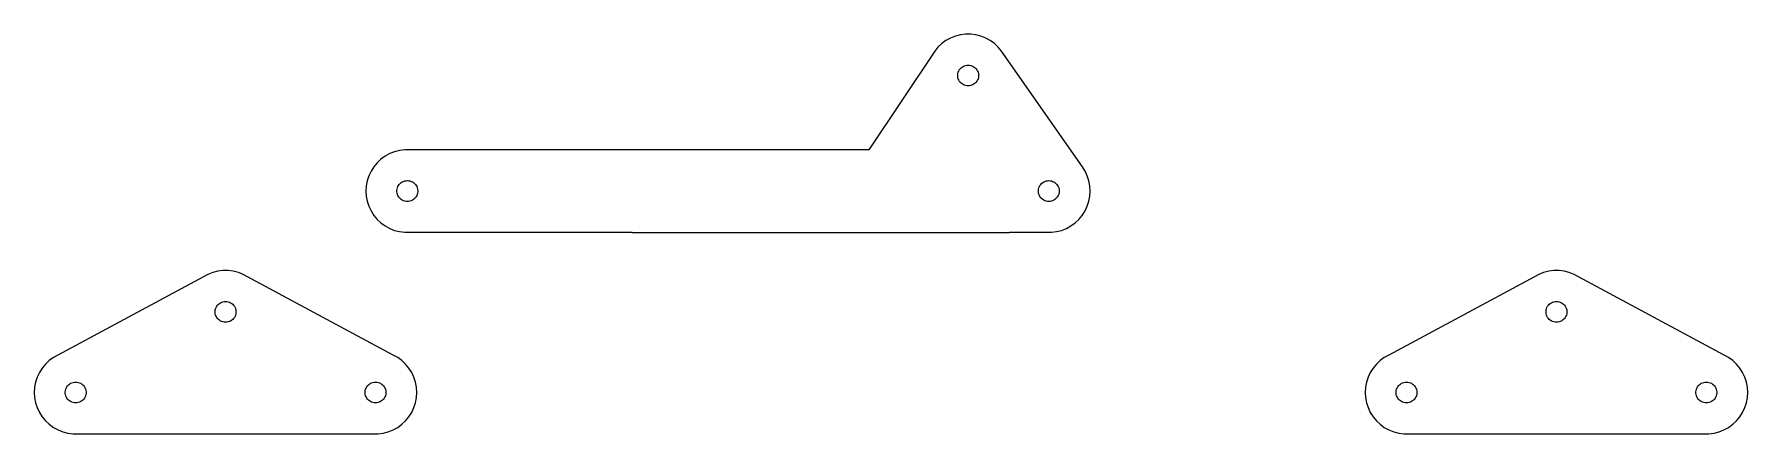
# Model space of a CAD drawing. Header units: metres. Extents: x -170 to 170, y -385 to 385.
# Drawn here: x -122.2 to 122.2, y -385.4 to -328.4 of the extents above; entities that cross this region are included whole.
import ezdxf

# ---------------------------------------------------------------- set-up
doc = ezdxf.new("R2010")
doc.units = ezdxf.units.M

msp = doc.modelspace()

# ---------------------------------------------------------------- linework, layer by layer
for p, q in [((7.23868, -329.703), (6.6985, -330.211)), ((7.8382, -329.268), (7.23868, -329.703)), ((8.48755, -328.911), (7.8382, -329.268)), ((9.17654, -328.638), (8.48755, -328.911)), ((9.89429, -328.454), (9.17654, -328.638)), ((10.6295, -328.361), (9.89429, -328.454)), ((11.3705, -328.361), (10.6295, -328.361)), ((12.1057, -328.454), (11.3705, -328.361)), ((12.8234, -328.638), (12.1057, -328.454)), ((13.5124, -328.911), (12.8234, -328.638)), ((14.1618, -329.268), (13.5124, -328.911)), ((14.7613, -329.703), (14.1618, -329.268)), ((15.3015, -330.211), (14.7613, -329.703)), ((6.22903, -330.778), (-3.15221, -344.85)), ((6.6985, -330.211), (6.22903, -330.778)), ((15.7683, -330.775), (15.3015, -330.211)), ((27.2827, -347.296), (15.7683, -330.775)), ((9.51372, -334.157), (9.53716, -333.971)), ((9.51372, -334.343), (9.51372, -334.157)), ((9.53716, -334.529), (9.51372, -334.343)), ((9.53716, -333.971), (9.58368, -333.79)), ((9.58368, -334.71), (9.53716, -334.529)), ((9.58368, -333.79), (9.65253, -333.616)), ((9.65253, -333.616), (9.7426, -333.452)), ((9.7426, -333.452), (9.85257, -333.301)), ((9.85257, -333.301), (9.98059, -333.164)), ((9.98059, -333.164), (10.1246, -333.045)), ((10.1246, -333.045), (10.2825, -332.945)), ((10.2825, -332.945), (10.4518, -332.865)), ((10.4518, -332.865), (10.6296, -332.808)), ((10.6296, -332.808), (10.8133, -332.773)), ((10.8133, -332.773), (11, -332.761)), ((11, -332.761), (11.1867, -332.773)), ((11.1867, -332.773), (11.3704, -332.808)), ((11.3704, -332.808), (11.5482, -332.865)), ((11.5482, -332.865), (11.7174, -332.945)), ((11.7174, -332.945), (11.8754, -333.045)), ((11.8754, -333.045), (12.0194, -333.164)), ((12.0194, -333.164), (12.1474, -333.301)), ((12.1474, -333.301), (12.2574, -333.452)), ((12.2574, -333.452), (12.3474, -333.616)), ((12.3474, -333.616), (12.4163, -333.79)), ((12.4163, -333.79), (12.4628, -333.971)), ((12.4628, -334.529), (12.4163, -334.71)), ((12.4628, -333.971), (12.4863, -334.157)), ((12.4863, -334.343), (12.4628, -334.529)), ((12.4863, -334.157), (12.4863, -334.343)), ((9.65253, -334.884), (9.58368, -334.71)), ((9.7426, -335.048), (9.65253, -334.884)), ((9.85257, -335.199), (9.7426, -335.048)), ((9.98059, -335.336), (9.85257, -335.199)), ((10.1247, -335.455), (9.98059, -335.336)), ((10.2826, -335.555), (10.1247, -335.455)), ((10.4518, -335.635), (10.2826, -335.555)), ((10.6296, -335.692), (10.4518, -335.635)), ((10.8133, -335.727), (10.6296, -335.692)), ((11, -335.739), (10.8133, -335.727)), ((11.1867, -335.727), (11, -335.739)), ((11.3704, -335.692), (11.1867, -335.727)), ((11.5482, -335.635), (11.3704, -335.692)), ((11.7175, -335.555), (11.5482, -335.635)), ((11.8753, -335.455), (11.7175, -335.555)), ((12.0194, -335.336), (11.8753, -335.455)), ((12.1474, -335.199), (12.0194, -335.336)), ((12.2574, -335.048), (12.1474, -335.199)), ((12.3474, -334.884), (12.2574, -335.048)), ((12.4163, -334.71), (12.3474, -334.884)), ((-73.2607, -346.711), (-73.733, -347.282)), ((-72.7205, -346.203), (-73.2607, -346.711)), ((-72.121, -345.768), (-72.7205, -346.203)), ((-71.4716, -345.411), (-72.121, -345.768)), ((-70.7826, -345.138), (-71.4716, -345.411)), ((-70.0649, -344.954), (-70.7826, -345.138)), ((-69.3297, -344.861), (-70.0649, -344.954)), ((-36.9, -344.861), (-69.3297, -344.861)), ((-3.15221, -344.85), (-36.9, -344.85)), ((-36.9, -344.85), (-36.9, -344.861)), ((-74.6746, -349.283), (-74.8135, -350.01)), ((-74.4456, -348.578), (-74.6746, -349.283)), ((-74.1301, -347.907), (-74.4456, -348.578)), ((-73.733, -347.282), (-74.1301, -347.907)), ((-69.5074, -349.365), (-69.3296, -349.308)), ((-69.3296, -349.308), (-69.1459, -349.273)), ((-69.1459, -349.273), (-68.9592, -349.261)), ((-68.9592, -349.261), (-68.7725, -349.273)), ((-68.7725, -349.273), (-68.5888, -349.308)), ((-68.5888, -349.308), (-68.411, -349.365)), ((21.9518, -349.365), (22.1296, -349.308)), ((22.1296, -349.308), (22.3133, -349.273)), ((22.3133, -349.273), (22.5, -349.261)), ((22.5, -349.261), (22.6867, -349.273)), ((22.6867, -349.273), (22.8704, -349.308)), ((22.8704, -349.308), (23.0482, -349.365)), ((27.6709, -347.907), (27.2827, -347.296)), ((27.9864, -348.578), (27.6709, -347.907)), ((28.2154, -349.283), (27.9864, -348.578)), ((28.3542, -350.01), (28.2154, -349.283)), ((-74.8135, -350.01), (-74.86, -350.75)), ((-74.86, -350.75), (-74.8135, -351.49)), ((-74.8135, -351.49), (-74.6746, -352.217)), ((-70.4455, -350.657), (-70.422, -350.471)), ((-70.4455, -350.843), (-70.4455, -350.657)), ((-70.422, -351.029), (-70.4455, -350.843)), ((-70.422, -350.471), (-70.3755, -350.29)), ((-70.3755, -351.21), (-70.422, -351.029)), ((-70.3755, -350.29), (-70.3067, -350.116)), ((-70.3067, -351.384), (-70.3755, -351.21)), ((-70.3067, -350.116), (-70.2166, -349.952)), ((-70.2166, -351.548), (-70.3067, -351.384)), ((-70.2166, -349.952), (-70.1066, -349.801)), ((-70.1066, -351.699), (-70.2166, -351.548)), ((-70.1066, -349.801), (-69.9786, -349.664)), ((-69.9786, -351.836), (-70.1066, -351.699)), ((-69.9786, -349.664), (-69.8345, -349.545)), ((-69.8345, -349.545), (-69.6767, -349.445)), ((-69.6767, -349.445), (-69.5074, -349.365)), ((-68.411, -349.365), (-68.2417, -349.445)), ((-68.2417, -349.445), (-68.0838, -349.545)), ((-68.0838, -349.545), (-67.9398, -349.664)), ((-67.9398, -349.664), (-67.8118, -349.801)), ((-67.8118, -351.699), (-67.9398, -351.836)), ((-67.8118, -349.801), (-67.7018, -349.952)), ((-67.7018, -351.548), (-67.8118, -351.699)), ((-67.7018, -349.952), (-67.6117, -350.116)), ((-67.6117, -351.384), (-67.7018, -351.548)), ((-67.6117, -350.116), (-67.5429, -350.29)), ((-67.5429, -351.21), (-67.6117, -351.384)), ((-67.5429, -350.29), (-67.4964, -350.471)), ((-67.4964, -351.029), (-67.5429, -351.21)), ((-67.4964, -350.471), (-67.4729, -350.657)), ((-67.4729, -350.843), (-67.4964, -351.029)), ((-67.4729, -350.657), (-67.4729, -350.843)), ((21.0137, -350.657), (21.0372, -350.471)), ((21.0137, -350.843), (21.0137, -350.657)), ((21.0372, -351.029), (21.0137, -350.843)), ((21.0372, -350.471), (21.0837, -350.29)), ((21.0837, -351.21), (21.0372, -351.029)), ((21.0837, -350.29), (21.1525, -350.116)), ((21.1525, -351.384), (21.0837, -351.21)), ((21.1525, -350.116), (21.2426, -349.952)), ((21.2426, -351.548), (21.1525, -351.384)), ((21.2426, -349.952), (21.3526, -349.801)), ((21.3526, -351.699), (21.2426, -351.548)), ((21.3526, -349.801), (21.4806, -349.664)), ((21.4806, -351.836), (21.3526, -351.699)), ((21.4806, -349.664), (21.6246, -349.545)), ((21.6246, -349.545), (21.7825, -349.445)), ((21.7825, -349.445), (21.9518, -349.365)), ((23.0482, -349.365), (23.2174, -349.445)), ((23.2174, -349.445), (23.3754, -349.545)), ((23.3754, -349.545), (23.5194, -349.664)), ((23.5194, -349.664), (23.6474, -349.801)), ((23.6474, -351.699), (23.5194, -351.836)), ((23.6474, -349.801), (23.7574, -349.952)), ((23.7574, -351.548), (23.6474, -351.699)), ((23.7574, -349.952), (23.8474, -350.116)), ((23.8474, -351.384), (23.7574, -351.548)), ((23.8474, -350.116), (23.9163, -350.29)), ((23.9163, -351.21), (23.8474, -351.384)), ((23.9163, -350.29), (23.9628, -350.471)), ((23.9628, -351.029), (23.9163, -351.21)), ((23.9628, -350.471), (23.9863, -350.657)), ((23.9863, -350.843), (23.9628, -351.029)), ((23.9863, -350.657), (23.9863, -350.843)), ((28.2154, -352.217), (28.3542, -351.49)), ((28.4008, -350.75), (28.3542, -350.01)), ((28.3542, -351.49), (28.4008, -350.75)), ((-74.6746, -352.217), (-74.4456, -352.922)), ((-74.4456, -352.922), (-74.1301, -353.593)), ((-74.1301, -353.593), (-73.733, -354.218)), ((-73.733, -354.218), (-73.2607, -354.789)), ((-69.8346, -351.955), (-69.9786, -351.836)), ((-69.6766, -352.055), (-69.8346, -351.955)), ((-69.5074, -352.135), (-69.6766, -352.055)), ((-69.3296, -352.192), (-69.5074, -352.135)), ((-69.1459, -352.227), (-69.3296, -352.192)), ((-68.9592, -352.239), (-69.1459, -352.227)), ((-68.7725, -352.227), (-68.9592, -352.239)), ((-68.5888, -352.192), (-68.7725, -352.227)), ((-68.411, -352.135), (-68.5888, -352.192)), ((-68.2418, -352.055), (-68.411, -352.135)), ((-68.0839, -351.955), (-68.2418, -352.055)), ((-67.9398, -351.836), (-68.0839, -351.955)), ((21.6247, -351.955), (21.4806, -351.836)), ((21.7826, -352.055), (21.6247, -351.955)), ((21.9518, -352.135), (21.7826, -352.055)), ((22.1296, -352.192), (21.9518, -352.135)), ((22.3133, -352.227), (22.1296, -352.192)), ((22.5, -352.239), (22.3133, -352.227)), ((22.6867, -352.227), (22.5, -352.239)), ((22.8704, -352.192), (22.6867, -352.227)), ((23.0482, -352.135), (22.8704, -352.192)), ((23.2175, -352.055), (23.0482, -352.135)), ((23.3753, -351.955), (23.2175, -352.055)), ((23.5194, -351.836), (23.3753, -351.955)), ((26.8015, -354.789), (27.2738, -354.218)), ((27.2738, -354.218), (27.6709, -353.593)), ((27.6709, -353.593), (27.9864, -352.922)), ((27.9864, -352.922), (28.2154, -352.217)), ((-73.2607, -354.789), (-72.7205, -355.297)), ((-72.7205, -355.297), (-72.121, -355.732)), ((-72.121, -355.732), (-71.4716, -356.089)), ((-71.4716, -356.089), (-70.7826, -356.362)), ((-70.7826, -356.362), (-70.0649, -356.546)), ((-70.0649, -356.546), (-69.3297, -356.639)), ((-69.3297, -356.639), (-36.9, -356.639)), ((-36.9, -356.639), (-36.9, -356.65)), ((-36.9, -356.65), (16.9, -356.65)), ((16.9, -356.639), (22.8705, -356.639)), ((16.9, -356.65), (16.9, -356.639)), ((22.8705, -356.639), (23.6057, -356.546)), ((23.6057, -356.546), (24.3234, -356.362)), ((24.3234, -356.362), (25.0124, -356.089)), ((25.0124, -356.089), (25.6618, -355.732)), ((25.6618, -355.732), (26.2613, -355.297)), ((26.2613, -355.297), (26.8015, -354.789)), ((-97.3857, -362.66), (-118.783, -374.172)), ((-96.6984, -362.388), (-97.3857, -362.66)), ((-95.9807, -362.204), (-96.6984, -362.388)), ((-95.2455, -362.111), (-95.9807, -362.204)), ((-94.5045, -362.111), (-95.2455, -362.111)), ((-93.7693, -362.204), (-94.5045, -362.111)), ((-93.0515, -362.388), (-93.7693, -362.204)), ((-92.3642, -362.66), (-93.0515, -362.388)), ((-70.9671, -374.172), (-92.3642, -362.66)), ((92.3642, -362.66), (70.9671, -374.172)), ((93.0515, -362.388), (92.3642, -362.66)), ((93.7693, -362.204), (93.0515, -362.388)), ((94.5045, -362.111), (93.7693, -362.204)), ((95.2455, -362.111), (94.5045, -362.111)), ((95.9807, -362.204), (95.2455, -362.111)), ((96.6984, -362.388), (95.9807, -362.204)), ((97.3857, -362.66), (96.6984, -362.388)), ((118.783, -374.172), (97.3857, -362.66)), ((-96.3613, -367.907), (-96.3378, -367.721)), ((-96.3613, -368.093), (-96.3613, -367.907)), ((-96.3378, -368.279), (-96.3613, -368.093)), ((-96.3378, -367.721), (-96.2913, -367.54)), ((-96.2913, -368.46), (-96.3378, -368.279)), ((-96.2913, -367.54), (-96.2225, -367.366)), ((-96.2225, -368.634), (-96.2913, -368.46)), ((-96.2225, -367.366), (-96.1324, -367.202)), ((-96.1324, -368.798), (-96.2225, -368.634)), ((-96.1324, -367.202), (-96.0224, -367.051)), ((-96.0224, -368.949), (-96.1324, -368.798)), ((-96.0224, -367.051), (-95.8944, -366.914)), ((-95.8944, -366.914), (-95.7504, -366.795)), ((-95.7504, -366.795), (-95.5924, -366.695)), ((-95.5924, -366.695), (-95.4231, -366.615)), ((-95.4231, -366.615), (-95.2454, -366.558)), ((-95.2454, -366.558), (-95.0617, -366.523)), ((-95.0617, -366.523), (-94.875, -366.511)), ((-94.875, -366.511), (-94.6883, -366.523)), ((-94.6883, -366.523), (-94.5046, -366.558)), ((-94.5046, -366.558), (-94.3268, -366.615)), ((-94.3268, -366.615), (-94.1576, -366.695)), ((-94.1576, -366.695), (-93.9996, -366.795)), ((-93.9996, -366.795), (-93.8556, -366.914)), ((-93.8556, -366.914), (-93.7275, -367.051)), ((-93.7275, -367.051), (-93.6176, -367.202)), ((-93.6176, -368.798), (-93.7275, -368.949)), ((-93.6176, -367.202), (-93.5276, -367.366)), ((-93.5276, -368.634), (-93.6176, -368.798)), ((-93.5276, -367.366), (-93.4587, -367.54)), ((-93.4587, -368.46), (-93.5276, -368.634)), ((-93.4587, -367.54), (-93.4122, -367.721)), ((-93.4122, -368.279), (-93.4587, -368.46)), ((-93.4122, -367.721), (-93.3887, -367.907)), ((-93.3887, -368.093), (-93.4122, -368.279)), ((-93.3887, -367.907), (-93.3887, -368.093)), ((93.3887, -367.907), (93.4122, -367.721)), ((93.3887, -368.093), (93.3887, -367.907)), ((93.4122, -368.279), (93.3887, -368.093)), ((93.4122, -367.721), (93.4587, -367.54)), ((93.4587, -368.46), (93.4122, -368.279)), ((93.4587, -367.54), (93.5276, -367.366)), ((93.5276, -368.634), (93.4587, -368.46)), ((93.5276, -367.366), (93.6176, -367.202)), ((93.6176, -368.798), (93.5276, -368.634)), ((93.6176, -367.202), (93.7275, -367.051)), ((93.7275, -368.949), (93.6176, -368.798)), ((93.7275, -367.051), (93.8556, -366.914)), ((93.8556, -366.914), (93.9996, -366.795)), ((93.9996, -366.795), (94.1576, -366.695)), ((94.1576, -366.695), (94.3268, -366.615)), ((94.3268, -366.615), (94.5046, -366.558)), ((94.5046, -366.558), (94.6883, -366.523)), ((94.6883, -366.523), (94.875, -366.511)), ((94.875, -366.511), (95.0617, -366.523)), ((95.0617, -366.523), (95.2454, -366.558)), ((95.2454, -366.558), (95.4231, -366.615)), ((95.4231, -366.615), (95.5924, -366.695)), ((95.5924, -366.695), (95.7504, -366.795)), ((95.7504, -366.795), (95.8944, -366.914)), ((95.8944, -366.914), (96.0224, -367.051)), ((96.0224, -367.051), (96.1324, -367.202)), ((96.1324, -368.798), (96.0224, -368.949)), ((96.1324, -367.202), (96.2225, -367.366)), ((96.2225, -368.634), (96.1324, -368.798)), ((96.2225, -367.366), (96.2913, -367.54)), ((96.2913, -368.46), (96.2225, -368.634)), ((96.2913, -367.54), (96.3378, -367.721)), ((96.3378, -368.279), (96.2913, -368.46)), ((96.3378, -367.721), (96.3613, -367.907)), ((96.3613, -368.093), (96.3378, -368.279)), ((96.3613, -367.907), (96.3613, -368.093)), ((-95.8944, -369.086), (-96.0224, -368.949)), ((-95.7503, -369.205), (-95.8944, -369.086)), ((-95.5924, -369.305), (-95.7503, -369.205)), ((-95.4232, -369.385), (-95.5924, -369.305)), ((-95.2454, -369.442), (-95.4232, -369.385)), ((-95.0617, -369.477), (-95.2454, -369.442)), ((-94.875, -369.489), (-95.0617, -369.477)), ((-94.6883, -369.477), (-94.875, -369.489)), ((-94.5046, -369.442), (-94.6883, -369.477)), ((-94.3268, -369.385), (-94.5046, -369.442)), ((-94.1575, -369.305), (-94.3268, -369.385)), ((-93.9997, -369.205), (-94.1575, -369.305)), ((-93.8556, -369.086), (-93.9997, -369.205)), ((-93.7275, -368.949), (-93.8556, -369.086)), ((93.8556, -369.086), (93.7275, -368.949)), ((93.9997, -369.205), (93.8556, -369.086)), ((94.1575, -369.305), (93.9997, -369.205)), ((94.3268, -369.385), (94.1575, -369.305)), ((94.5046, -369.442), (94.3268, -369.385)), ((94.6883, -369.477), (94.5046, -369.442)), ((94.875, -369.489), (94.6883, -369.477)), ((95.0617, -369.477), (94.875, -369.489)), ((95.2454, -369.442), (95.0617, -369.477)), ((95.4232, -369.385), (95.2454, -369.442)), ((95.5924, -369.305), (95.4232, -369.385)), ((95.7503, -369.205), (95.5924, -369.305)), ((95.8944, -369.086), (95.7503, -369.205)), ((96.0224, -368.949), (95.8944, -369.086)), ((-121.024, -376.032), (-121.421, -376.657)), ((-120.551, -375.461), (-121.024, -376.032)), ((-120.011, -374.953), (-120.551, -375.461)), ((-119.412, -374.518), (-120.011, -374.953)), ((-118.783, -374.172), (-119.412, -374.518)), ((-70.3382, -374.518), (-70.9671, -374.172)), ((-69.7387, -374.953), (-70.3382, -374.518)), ((-69.1985, -375.461), (-69.7387, -374.953)), ((-68.7262, -376.032), (-69.1985, -375.461)), ((-68.3291, -376.657), (-68.7262, -376.032)), ((68.7262, -376.032), (68.3291, -376.657)), ((69.1985, -375.461), (68.7262, -376.032)), ((69.7387, -374.953), (69.1985, -375.461)), ((70.3382, -374.518), (69.7387, -374.953)), ((70.9671, -374.172), (70.3382, -374.518)), ((119.412, -374.518), (118.783, -374.172)), ((120.011, -374.953), (119.412, -374.518)), ((120.551, -375.461), (120.011, -374.953)), ((121.024, -376.032), (120.551, -375.461)), ((121.421, -376.657), (121.024, -376.032)), ((-121.965, -378.033), (-122.104, -378.76)), ((-121.736, -377.328), (-121.965, -378.033)), ((-121.421, -376.657), (-121.736, -377.328)), ((-117.507, -378.702), (-117.397, -378.551)), ((-117.397, -378.551), (-117.269, -378.414)), ((-117.269, -378.414), (-117.125, -378.295)), ((-117.125, -378.295), (-116.967, -378.195)), ((-116.967, -378.195), (-116.798, -378.115)), ((-116.798, -378.115), (-116.62, -378.058)), ((-116.62, -378.058), (-116.437, -378.023)), ((-116.437, -378.023), (-116.25, -378.011)), ((-116.25, -378.011), (-116.063, -378.023)), ((-116.063, -378.023), (-115.88, -378.058)), ((-115.88, -378.058), (-115.702, -378.115)), ((-115.702, -378.115), (-115.533, -378.195)), ((-115.533, -378.195), (-115.375, -378.295)), ((-115.375, -378.295), (-115.231, -378.414)), ((-115.231, -378.414), (-115.103, -378.551)), ((-115.103, -378.551), (-114.993, -378.702)), ((-74.7574, -378.702), (-74.6474, -378.551)), ((-74.6474, -378.551), (-74.5194, -378.414)), ((-74.5194, -378.414), (-74.3754, -378.295)), ((-74.3754, -378.295), (-74.2174, -378.195)), ((-74.2174, -378.195), (-74.0481, -378.115)), ((-74.0481, -378.115), (-73.8704, -378.058)), ((-73.8704, -378.058), (-73.6867, -378.023)), ((-73.6867, -378.023), (-73.5, -378.011)), ((-73.5, -378.011), (-73.3133, -378.023)), ((-73.3133, -378.023), (-73.1296, -378.058)), ((-73.1296, -378.058), (-72.9518, -378.115)), ((-72.9518, -378.115), (-72.7826, -378.195)), ((-72.7826, -378.195), (-72.6246, -378.295)), ((-72.6246, -378.295), (-72.4806, -378.414)), ((-72.4806, -378.414), (-72.3525, -378.551)), ((-72.3525, -378.551), (-72.2426, -378.702)), ((-68.0136, -377.328), (-68.3291, -376.657)), ((-67.7846, -378.033), (-68.0136, -377.328)), ((-67.6457, -378.76), (-67.7846, -378.033)), ((67.7846, -378.033), (67.6457, -378.76)), ((68.0136, -377.328), (67.7846, -378.033)), ((68.3291, -376.657), (68.0136, -377.328)), ((72.2426, -378.702), (72.3525, -378.551)), ((72.3525, -378.551), (72.4806, -378.414)), ((72.4806, -378.414), (72.6246, -378.295)), ((72.6246, -378.295), (72.7826, -378.195)), ((72.7826, -378.195), (72.9518, -378.115)), ((72.9518, -378.115), (73.1296, -378.058)), ((73.1296, -378.058), (73.3133, -378.023)), ((73.3133, -378.023), (73.5, -378.011)), ((73.5, -378.011), (73.6867, -378.023)), ((73.6867, -378.023), (73.8704, -378.058)), ((73.8704, -378.058), (74.0481, -378.115)), ((74.0481, -378.115), (74.2174, -378.195)), ((74.2174, -378.195), (74.3754, -378.295)), ((74.3754, -378.295), (74.5194, -378.414)), ((74.5194, -378.414), (74.6474, -378.551)), ((74.6474, -378.551), (74.7574, -378.702)), ((114.993, -378.702), (115.103, -378.551)), ((115.103, -378.551), (115.231, -378.414)), ((115.231, -378.414), (115.375, -378.295)), ((115.375, -378.295), (115.533, -378.195)), ((115.533, -378.195), (115.702, -378.115)), ((115.702, -378.115), (115.88, -378.058)), ((115.88, -378.058), (116.063, -378.023)), ((116.063, -378.023), (116.25, -378.011)), ((116.25, -378.011), (116.437, -378.023)), ((116.437, -378.023), (116.62, -378.058)), ((116.62, -378.058), (116.798, -378.115)), ((116.798, -378.115), (116.967, -378.195)), ((116.967, -378.195), (117.125, -378.295)), ((117.125, -378.295), (117.269, -378.414)), ((117.269, -378.414), (117.397, -378.551)), ((117.397, -378.551), (117.507, -378.702)), ((121.736, -377.328), (121.421, -376.657)), ((121.965, -378.033), (121.736, -377.328)), ((122.104, -378.76), (121.965, -378.033)), ((-122.104, -378.76), (-122.151, -379.5)), ((-122.151, -379.5), (-122.104, -380.24)), ((-122.104, -380.24), (-121.965, -380.967)), ((-121.965, -380.967), (-121.736, -381.672)), ((-117.736, -379.407), (-117.713, -379.221)), ((-117.736, -379.593), (-117.736, -379.407)), ((-117.713, -379.779), (-117.736, -379.593)), ((-117.713, -379.221), (-117.666, -379.04)), ((-117.666, -379.96), (-117.713, -379.779)), ((-117.666, -379.04), (-117.597, -378.866)), ((-117.597, -380.134), (-117.666, -379.96)), ((-117.597, -378.866), (-117.507, -378.702)), ((-117.507, -380.298), (-117.597, -380.134)), ((-117.397, -380.449), (-117.507, -380.298)), ((-117.269, -380.586), (-117.397, -380.449)), ((-117.125, -380.705), (-117.269, -380.586)), ((-116.967, -380.805), (-117.125, -380.705)), ((-116.798, -380.885), (-116.967, -380.805)), ((-116.62, -380.942), (-116.798, -380.885)), ((-116.437, -380.977), (-116.62, -380.942)), ((-116.25, -380.989), (-116.437, -380.977)), ((-116.063, -380.977), (-116.25, -380.989)), ((-115.88, -380.942), (-116.063, -380.977)), ((-115.702, -380.885), (-115.88, -380.942)), ((-115.533, -380.805), (-115.702, -380.885)), ((-115.375, -380.705), (-115.533, -380.805)), ((-115.231, -380.586), (-115.375, -380.705)), ((-115.103, -380.449), (-115.231, -380.586)), ((-114.993, -380.298), (-115.103, -380.449)), ((-114.993, -378.702), (-114.903, -378.866)), ((-114.903, -380.134), (-114.993, -380.298)), ((-114.903, -378.866), (-114.834, -379.04)), ((-114.834, -379.96), (-114.903, -380.134)), ((-114.834, -379.04), (-114.787, -379.221)), ((-114.787, -379.779), (-114.834, -379.96)), ((-114.787, -379.221), (-114.764, -379.407)), ((-114.764, -379.593), (-114.787, -379.779)), ((-114.764, -379.407), (-114.764, -379.593)), ((-74.9863, -379.407), (-74.9628, -379.221)), ((-74.9863, -379.593), (-74.9863, -379.407)), ((-74.9628, -379.779), (-74.9863, -379.593)), ((-74.9628, -379.221), (-74.9163, -379.04)), ((-74.9163, -379.96), (-74.9628, -379.779)), ((-74.9163, -379.04), (-74.8475, -378.866)), ((-74.8475, -380.134), (-74.9163, -379.96)), ((-74.8475, -378.866), (-74.7574, -378.702)), ((-74.7574, -380.298), (-74.8475, -380.134)), ((-74.6474, -380.449), (-74.7574, -380.298)), ((-74.5194, -380.586), (-74.6474, -380.449)), ((-74.3753, -380.705), (-74.5194, -380.586)), ((-74.2174, -380.805), (-74.3753, -380.705)), ((-74.0482, -380.885), (-74.2174, -380.805)), ((-73.8704, -380.942), (-74.0482, -380.885)), ((-73.6867, -380.977), (-73.8704, -380.942)), ((-73.5, -380.989), (-73.6867, -380.977)), ((-73.3133, -380.977), (-73.5, -380.989)), ((-73.1296, -380.942), (-73.3133, -380.977)), ((-72.9518, -380.885), (-73.1296, -380.942)), ((-72.7825, -380.805), (-72.9518, -380.885)), ((-72.6247, -380.705), (-72.7825, -380.805)), ((-72.4806, -380.586), (-72.6247, -380.705)), ((-72.3525, -380.449), (-72.4806, -380.586)), ((-72.2426, -380.298), (-72.3525, -380.449)), ((-72.2426, -378.702), (-72.1526, -378.866)), ((-72.1526, -380.134), (-72.2426, -380.298)), ((-72.1526, -378.866), (-72.0837, -379.04)), ((-72.0837, -379.96), (-72.1526, -380.134)), ((-72.0837, -379.04), (-72.0372, -379.221)), ((-72.0372, -379.779), (-72.0837, -379.96)), ((-72.0372, -379.221), (-72.0137, -379.407)), ((-72.0137, -379.593), (-72.0372, -379.779)), ((-72.0137, -379.407), (-72.0137, -379.593)), ((-68.0136, -381.672), (-67.7846, -380.967)), ((-67.7846, -380.967), (-67.6457, -380.24)), ((-67.5992, -379.5), (-67.6457, -378.76)), ((-67.6457, -380.24), (-67.5992, -379.5)), ((67.6457, -378.76), (67.5992, -379.5)), ((67.5992, -379.5), (67.6457, -380.24)), ((67.6457, -380.24), (67.7846, -380.967)), ((67.7846, -380.967), (68.0136, -381.672)), ((72.0137, -379.407), (72.0372, -379.221)), ((72.0137, -379.593), (72.0137, -379.407)), ((72.0372, -379.779), (72.0137, -379.593)), ((72.0372, -379.221), (72.0837, -379.04)), ((72.0837, -379.96), (72.0372, -379.779)), ((72.0837, -379.04), (72.1526, -378.866)), ((72.1526, -380.134), (72.0837, -379.96)), ((72.1526, -378.866), (72.2426, -378.702)), ((72.2426, -380.298), (72.1526, -380.134)), ((72.3525, -380.449), (72.2426, -380.298)), ((72.4806, -380.586), (72.3525, -380.449)), ((72.6247, -380.705), (72.4806, -380.586)), ((72.7825, -380.805), (72.6247, -380.705)), ((72.9518, -380.885), (72.7825, -380.805)), ((73.1296, -380.942), (72.9518, -380.885)), ((73.3133, -380.977), (73.1296, -380.942)), ((73.5, -380.989), (73.3133, -380.977)), ((73.6867, -380.977), (73.5, -380.989)), ((73.8704, -380.942), (73.6867, -380.977)), ((74.0482, -380.885), (73.8704, -380.942)), ((74.2174, -380.805), (74.0482, -380.885)), ((74.3753, -380.705), (74.2174, -380.805)), ((74.5194, -380.586), (74.3753, -380.705)), ((74.6474, -380.449), (74.5194, -380.586)), ((74.7574, -380.298), (74.6474, -380.449)), ((74.7574, -378.702), (74.8475, -378.866)), ((74.8475, -380.134), (74.7574, -380.298)), ((74.8475, -378.866), (74.9163, -379.04)), ((74.9163, -379.96), (74.8475, -380.134)), ((74.9163, -379.04), (74.9628, -379.221)), ((74.9628, -379.779), (74.9163, -379.96)), ((74.9628, -379.221), (74.9863, -379.407)), ((74.9863, -379.593), (74.9628, -379.779)), ((74.9863, -379.407), (74.9863, -379.593)), ((114.764, -379.407), (114.787, -379.221)), ((114.764, -379.593), (114.764, -379.407)), ((114.787, -379.779), (114.764, -379.593)), ((114.787, -379.221), (114.834, -379.04)), ((114.834, -379.96), (114.787, -379.779)), ((114.834, -379.04), (114.903, -378.866)), ((114.903, -380.134), (114.834, -379.96)), ((114.903, -378.866), (114.993, -378.702)), ((114.993, -380.298), (114.903, -380.134)), ((115.103, -380.449), (114.993, -380.298)), ((115.231, -380.586), (115.103, -380.449)), ((115.375, -380.705), (115.231, -380.586)), ((115.533, -380.805), (115.375, -380.705)), ((115.702, -380.885), (115.533, -380.805)), ((115.88, -380.942), (115.702, -380.885)), ((116.063, -380.977), (115.88, -380.942)), ((116.25, -380.989), (116.063, -380.977)), ((116.437, -380.977), (116.25, -380.989)), ((116.62, -380.942), (116.437, -380.977)), ((116.798, -380.885), (116.62, -380.942)), ((116.967, -380.805), (116.798, -380.885)), ((117.125, -380.705), (116.967, -380.805)), ((117.269, -380.586), (117.125, -380.705)), ((117.397, -380.449), (117.269, -380.586)), ((117.507, -380.298), (117.397, -380.449)), ((117.507, -378.702), (117.597, -378.866)), ((117.597, -380.134), (117.507, -380.298)), ((117.597, -378.866), (117.666, -379.04)), ((117.666, -379.96), (117.597, -380.134)), ((117.666, -379.04), (117.713, -379.221)), ((117.713, -379.779), (117.666, -379.96)), ((117.713, -379.221), (117.736, -379.407)), ((117.736, -379.593), (117.713, -379.779)), ((117.736, -379.407), (117.736, -379.593)), ((121.736, -381.672), (121.965, -380.967)), ((121.965, -380.967), (122.104, -380.24)), ((122.151, -379.5), (122.104, -378.76)), ((122.104, -380.24), (122.151, -379.5)), ((-121.736, -381.672), (-121.421, -382.343)), ((-121.421, -382.343), (-121.024, -382.968)), ((-121.024, -382.968), (-120.551, -383.539)), ((-120.551, -383.539), (-120.011, -384.047)), ((-69.7387, -384.047), (-69.1985, -383.539)), ((-69.1985, -383.539), (-68.7262, -382.968)), ((-68.7262, -382.968), (-68.3291, -382.343)), ((-68.3291, -382.343), (-68.0136, -381.672)), ((68.0136, -381.672), (68.3291, -382.343)), ((68.3291, -382.343), (68.7262, -382.968)), ((68.7262, -382.968), (69.1985, -383.539)), ((69.1985, -383.539), (69.7387, -384.047)), ((120.011, -384.047), (120.551, -383.539)), ((120.551, -383.539), (121.024, -382.968)), ((121.024, -382.968), (121.421, -382.343)), ((121.421, -382.343), (121.736, -381.672)), ((-120.011, -384.047), (-119.412, -384.482)), ((-119.412, -384.482), (-118.762, -384.839)), ((-118.762, -384.839), (-118.073, -385.112)), ((-118.073, -385.112), (-117.356, -385.296)), ((-117.356, -385.296), (-116.62, -385.389)), ((-116.62, -385.389), (-110.65, -385.389)), ((-110.65, -385.389), (-110.65, -385.4)), ((-110.65, -385.4), (-79.1, -385.4)), ((-79.1, -385.389), (-73.1295, -385.389)), ((-79.1, -385.4), (-79.1, -385.389)), ((-73.1295, -385.389), (-72.3943, -385.296)), ((-72.3943, -385.296), (-71.6765, -385.112)), ((-71.6765, -385.112), (-70.9875, -384.839)), ((-70.9875, -384.839), (-70.3382, -384.482)), ((-70.3382, -384.482), (-69.7387, -384.047)), ((69.7387, -384.047), (70.3382, -384.482)), ((70.3382, -384.482), (70.9875, -384.839)), ((70.9875, -384.839), (71.6765, -385.112)), ((71.6765, -385.112), (72.3943, -385.296)), ((72.3943, -385.296), (73.1295, -385.389)), ((73.1295, -385.389), (79.1, -385.389)), ((79.1, -385.389), (79.1, -385.4)), ((79.1, -385.4), (110.65, -385.4)), ((110.65, -385.389), (116.62, -385.389)), ((110.65, -385.4), (110.65, -385.389)), ((116.62, -385.389), (117.356, -385.296)), ((117.356, -385.296), (118.073, -385.112)), ((118.073, -385.112), (118.762, -384.839)), ((118.762, -384.839), (119.412, -384.482)), ((119.412, -384.482), (120.011, -384.047))]:
    msp.add_line(p, q)

doc.saveas('drawing.dxf')
